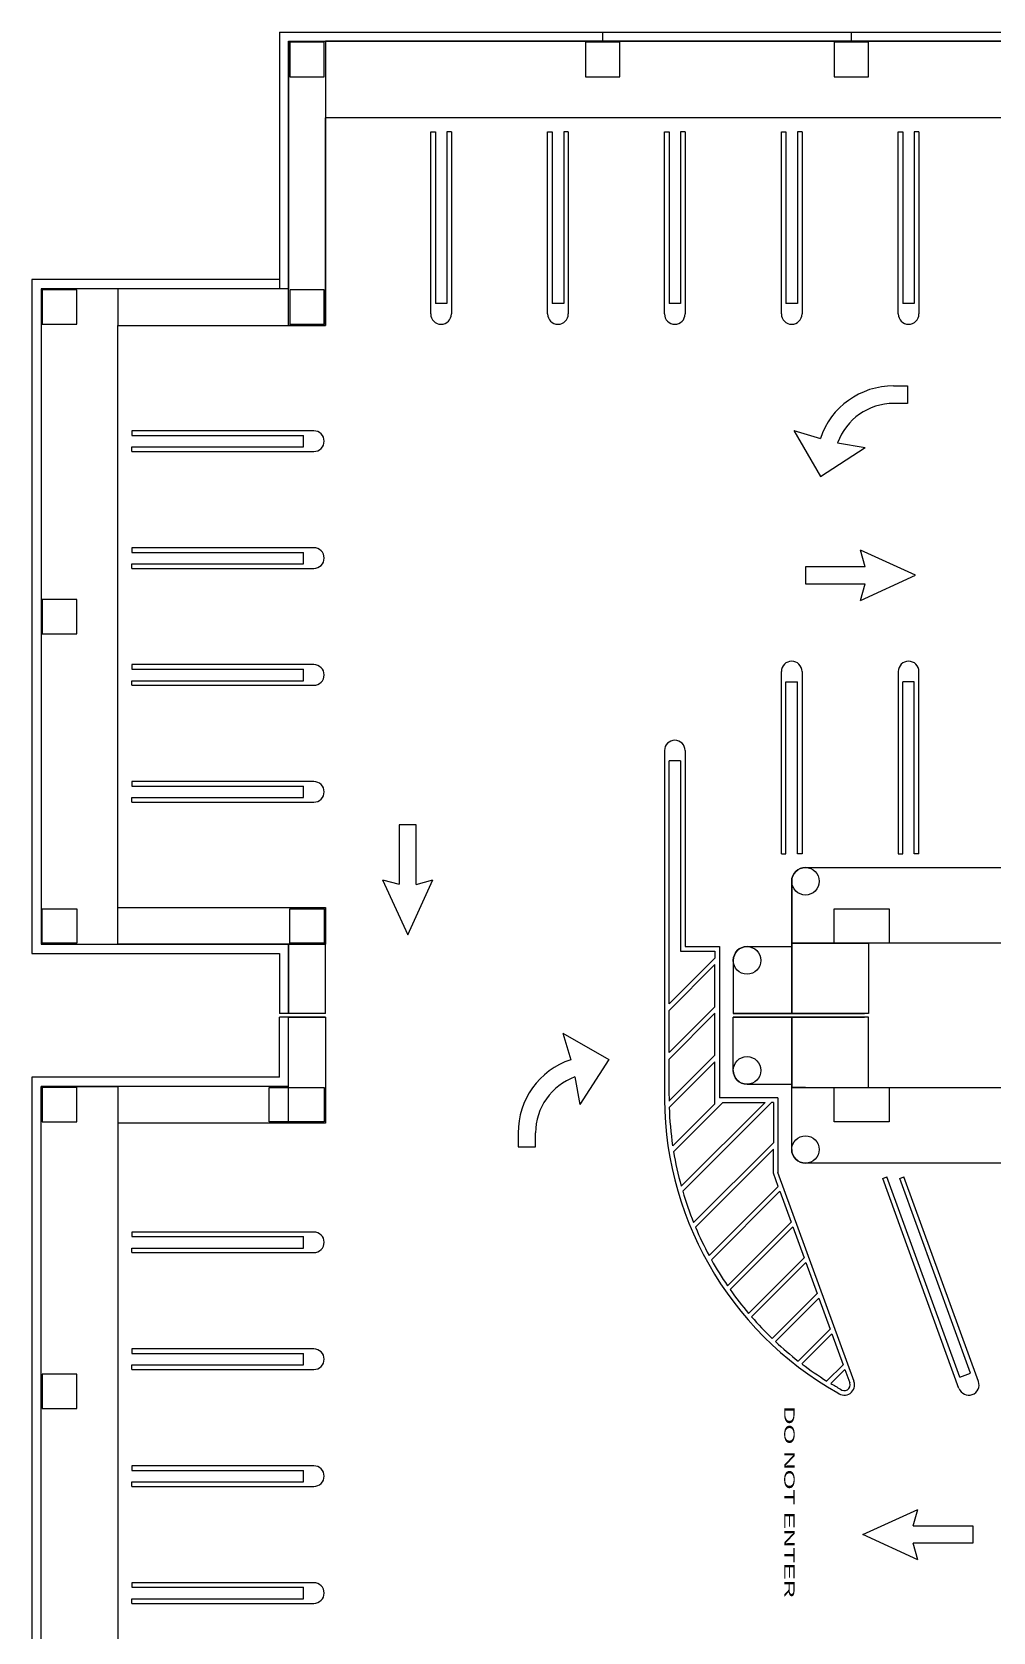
# Model space of a CAD drawing. Header units: inches. Extents: x -24 to 3849, y -24 to 3614.
# Drawn here: x -24 to 815, y 1952 to 3348 of the extents above; entities that cross this region are included whole.
import ezdxf

# ---------------------------------------------------------------- set-up
doc = ezdxf.new("R2010")
doc.units = ezdxf.units.IN
doc.header["$LTSCALE"] = 10
doc.header["$MEASUREMENT"] = 0
for name, color, linetype in [('A-COLS', 5, 'CONTINUOUS'), ('A-FLOR', 3, 'CONTINUOUS'), ('A-WALL', 5, 'CONTINUOUS')]:
    doc.layers.add(name, color=color, linetype=linetype)
doc.styles.add('WDI-04', font='WDI-04.shx', dxfattribs={"width": 0.9})

msp = doc.modelspace()

# ---------------------------------------------------------------- linework, layer by layer
at = {"layer": 'A-COLS'}
for p, q in [((231, 3339, 0.2), (201, 3339, 0.2)), ((201, 3339, 0.2), (201, 3309, 0.2)), ((231, 3339, 0.2), (201, 3339, 0.2)), ((201, 3339, 0.2), (201, 3309, 0.2)), ((231, 3309, 0.2), (231, 3339, 0.2)), ((231, 3309, 0.2), (231, 3339, 0.2)), ((489, 3339, 0.2), (459, 3339, 0.2)), ((459, 3339, 0.2), (459, 3309, 0.2)), ((489, 3339, 0.2), (459, 3339, 0.2)), ((459, 3339, 0.2), (459, 3309, 0.2)), ((489, 3309, 0.2), (489, 3339, 0.2)), ((489, 3309, 0.2), (489, 3339, 0.2)), ((706, 3339, 0.2), (676, 3339, 0.2)), ((676, 3339, 0.2), (676, 3309, 0.2)), ((706, 3339, 0.2), (676, 3339, 0.2)), ((676, 3339, 0.2), (676, 3309, 0.2)), ((706, 3309, 0.2), (706, 3339, 0.2)), ((706, 3309, 0.2), (706, 3339, 0.2)), ((201, 3309, 0.2), (231, 3309, 0.2)), ((201, 3309, 0.2), (231, 3309, 0.2)), ((459, 3309, 0.2), (489, 3309, 0.2)), ((459, 3309, 0.2), (489, 3309, 0.2)), ((676, 3309, 0.2), (706, 3309, 0.2)), ((676, 3309, 0.2), (706, 3309, 0.2)), ((15, 3123, 0.2), (-15, 3123, 0.2)), ((-15, 3123, 0.2), (-15, 3093, 0.2)), ((15, 3123, 0.2), (-15, 3123, 0.2)), ((-15, 3123, 0.2), (-15, 3093, 0.2)), ((15, 3093, 0.2), (15, 3123, 0.2)), ((15, 3093, 0.2), (15, 3123, 0.2)), ((231, 3123, 0.2), (201, 3123, 0.2)), ((201, 3123, 0.2), (201, 3093, 0.2)), ((231, 3123, 0.2), (201, 3123, 0.2)), ((201, 3123, 0.2), (201, 3093, 0.2)), ((231, 3093, 0.2), (231, 3123, 0.2)), ((231, 3093, 0.2), (231, 3123, 0.2)), ((-15, 3093, 0.2), (15, 3093, 0.2)), ((-15, 3093, 0.2), (15, 3093, 0.2)), ((201, 3093, 0.2), (231, 3093, 0.2)), ((201, 3093, 0.2), (231, 3093, 0.2)), ((15, 2853, 0.2), (-15, 2853, 0.2)), ((-15, 2853, 0.2), (-15, 2823, 0.2)), ((15, 2853, 0.2), (-15, 2853, 0.2)), ((-15, 2853, 0.2), (-15, 2823, 0.2)), ((15, 2823, 0.2), (15, 2853, 0.2)), ((15, 2823, 0.2), (15, 2853, 0.2)), ((-15, 2823, 0.2), (15, 2823, 0.2)), ((-15, 2823, 0.2), (15, 2823, 0.2)), ((-15, 2583, 0.2), (15, 2583, 0.2)), ((-15, 2553, 0.2), (-15, 2583, 0.2)), ((-15, 2583, 0.2), (15, 2583, 0.2)), ((-15, 2553, 0.2), (-15, 2583, 0.2)), ((15, 2583, 0.2), (15, 2553, 0.2)), ((15, 2583, 0.2), (15, 2553, 0.2)), ((201, 2583, 0.2), (231, 2583, 0.2)), ((201, 2553, 0.2), (201, 2583, 0.2)), ((201, 2583, 0.2), (231, 2583, 0.2)), ((201, 2553, 0.2), (201, 2583, 0.2)), ((231, 2583, 0.2), (231, 2553, 0.2)), ((231, 2583, 0.2), (231, 2553, 0.2)), ((676, 2553, 0.2), (676, 2583, 0.2)), ((676, 2583, 0.2), (724, 2583, 0.2)), ((676, 2583, 0.2), (724, 2583, 0.2)), ((676, 2553, 0.2), (676, 2583, 0.2)), ((724, 2583, 0.2), (724, 2553, 0.2)), ((724, 2583, 0.2), (724, 2553, 0.2)), ((15, 2553, 0.2), (-15, 2553, 0.2)), ((15, 2553, 0.2), (-15, 2553, 0.2)), ((231, 2553, 0.2), (201, 2553, 0.2)), ((231, 2553, 0.2), (201, 2553, 0.2)), ((724, 2553, 0.2), (676, 2553, 0.2)), ((724, 2553, 0.2), (676, 2553, 0.2)), ((15, 2427, 0.2), (-15, 2427, 0.2)), ((-15, 2427, 0.2), (-15, 2397, 0.2)), ((15, 2427, 0.2), (-15, 2427, 0.2)), ((-15, 2427, 0.2), (-15, 2397, 0.2)), ((15, 2397, 0.2), (15, 2427, 0.2)), ((15, 2397, 0.2), (15, 2427, 0.2)), ((183, 2397, 0.2), (183, 2427, 0.2)), ((183, 2427, 0.2), (231, 2427, 0.2)), ((183, 2397, 0.2), (183, 2427, 0.2)), ((183, 2427, 0.2), (231, 2427, 0.2)), ((231, 2427, 0.2), (231, 2397, 0.2)), ((231, 2427, 0.2), (231, 2397, 0.2)), ((676, 2397, 0.2), (676, 2427, 0.2)), ((676, 2427, 0.2), (724, 2427, 0.2)), ((676, 2427, 0.2), (724, 2427, 0.2)), ((676, 2397, 0.2), (676, 2427, 0.2)), ((724, 2427, 0.2), (724, 2397, 0.2)), ((724, 2427, 0.2), (724, 2397, 0.2)), ((-15, 2397, 0.2), (15, 2397, 0.2)), ((-15, 2397, 0.2), (15, 2397, 0.2)), ((231, 2397, 0.2), (183, 2397, 0.2)), ((231, 2397, 0.2), (183, 2397, 0.2)), ((724, 2397, 0.2), (676, 2397, 0.2)), ((724, 2397, 0.2), (676, 2397, 0.2)), ((15, 2177, 0.2), (-15, 2177, 0.2)), ((-15, 2177, 0.2), (-15, 2147, 0.2)), ((15, 2177, 0.2), (-15, 2177, 0.2)), ((-15, 2177, 0.2), (-15, 2147, 0.2)), ((15, 2147, 0.2), (15, 2177, 0.2)), ((15, 2147, 0.2), (15, 2177, 0.2)), ((-15, 2147, 0.2), (15, 2147, 0.2)), ((-15, 2147, 0.2), (15, 2147, 0.2))]:
    msp.add_line(p, q, dxfattribs=at)
at = {"layer": 'A-FLOR'}
for p, q in [((200, 3092, 0.2), (200, 3340, 0.2)), ((200, 3340, 0.2), (232, 3340, 0.2)), ((1109, 3340, 0.2), (232, 3340, 0.2)), ((232, 3340, 0.2), (232, 3273, 0.2)), ((232, 3340, 0.2), (232, 3092, 0.2)), ((1129, 3273, 0.2), (232, 3273, 0.2)), ((232, 3092, 0.2), (232, 3273, 0.2)), ((324, 3261, 0.2), (328, 3261, 0.2)), ((324, 3102, 0.2), (324, 3261, 0.2)), ((328, 3261, 0.2), (328, 3111, 0.2)), ((338, 3261, 0.2), (338, 3111, 0.2)), ((342, 3261, 0.2), (338, 3261, 0.2)), ((342, 3261, 0.2), (342, 3102, 0.2)), ((426, 3261, 0.2), (430, 3261, 0.2)), ((426, 3102, 0.2), (426, 3261, 0.2)), ((430, 3261, 0.2), (430, 3111, 0.2)), ((440, 3261, 0.2), (440, 3111, 0.2)), ((444, 3261, 0.2), (440, 3261, 0.2)), ((444, 3261, 0.2), (444, 3102, 0.2)), ((528, 3261, 0.2), (532, 3261, 0.2)), ((528, 3102, 0.2), (528, 3261, 0.2)), ((532, 3261, 0.2), (532, 3111, 0.2)), ((542, 3261, 0.2), (542, 3111, 0.2)), ((546, 3261, 0.2), (542, 3261, 0.2)), ((546, 3261, 0.2), (546, 3102, 0.2)), ((630, 3261, 0.2), (634, 3261, 0.2)), ((630, 3102, 0.2), (630, 3261, 0.2)), ((634, 3261, 0.2), (634, 3111, 0.2)), ((644, 3261, 0.2), (644, 3111, 0.2)), ((648, 3261, 0.2), (644, 3261, 0.2)), ((648, 3261, 0.2), (648, 3102, 0.2)), ((732, 3261, 0.2), (736, 3261, 0.2)), ((732, 3102, 0.2), (732, 3261, 0.2)), ((736, 3261, 0.2), (736, 3111, 0.2)), ((746, 3261, 0.2), (746, 3111, 0.2)), ((750, 3261, 0.2), (746, 3261, 0.2)), ((750, 3261, 0.2), (750, 3102, 0.2)), ((51, 3124, 0.2), (-16, 3124, 0.2)), ((-16, 3124, 0.2), (-16, 2552, 0.2)), ((200, 3124, 0.2), (51, 3124, 0.2)), ((51, 3124, 0.2), (51, 3092, 0.2)), ((200, 3092, 0.2), (200, 3124, 0.2)), ((338, 3111, 0.2), (328, 3111, 0.2)), ((440, 3111, 0.2), (430, 3111, 0.2)), ((542, 3111, 0.2), (532, 3111, 0.2)), ((644, 3111, 0.2), (634, 3111, 0.2)), ((746, 3111, 0.2), (736, 3111, 0.2)), ((51, 3092, 0.2), (232, 3092, 0.2)), ((51, 2584, 0.2), (51, 3092, 0.2)), ((232, 3092, 0.2), (200, 3092, 0.2)), ((727.8, 3039.2, 0.2), (740, 3039.2, 0.2)), ((740, 3039.2, 0.2), (740, 3023.9, 0.2)), ((740, 3023.9, 0.2), (728, 3023.9, 0.2)), ((63, 3000, 0.2), (63, 2996, 0.2)), ((222, 3000, 0.2), (63, 3000, 0.2)), ((63, 2996, 0.2), (213, 2996, 0.2)), ((213, 2986, 0.2), (213, 2996, 0.2)), ((641, 3000.2, 0.2), (664, 2993.3, 0.2)), ((641, 3000.2, 0.2), (664, 2960.2, 0.2)), ((679.1, 2989.6, 0.2), (703, 2985.4, 0.2)), ((63, 2986, 0.2), (213, 2986, 0.2)), ((63, 2982, 0.2), (63, 2986, 0.2)), ((63, 2982, 0.2), (222, 2982, 0.2)), ((664, 2960.2, 0.2), (703, 2985.4, 0.2)), ((63, 2898, 0.2), (63, 2894, 0.2)), ((222, 2898, 0.2), (63, 2898, 0.2)), ((63, 2894, 0.2), (213, 2894, 0.2)), ((213, 2884, 0.2), (213, 2894, 0.2)), ((747, 2874, 0.2), (699.1, 2896, 0.2)), ((703.1, 2881.5, 0.2), (699.1, 2896, 0.2)), ((63, 2884, 0.2), (213, 2884, 0.2)), ((63, 2880, 0.2), (63, 2884, 0.2)), ((63, 2880, 0.2), (222, 2880, 0.2)), ((703.1, 2881.5, 0.2), (651, 2881.5, 0.2)), ((651, 2881.5, 0.2), (651, 2866.5, 0.2)), ((651, 2866.5, 0.2), (703, 2866.5, 0.2)), ((699, 2852, 0.2), (747, 2874, 0.2)), ((699, 2852, 0.2), (703, 2866.5, 0.2)), ((63, 2796, 0.2), (63, 2792, 0.2)), ((222, 2796, 0.2), (63, 2796, 0.2)), ((63, 2792, 0.2), (213, 2792, 0.2)), ((213, 2782, 0.2), (213, 2792, 0.2)), ((63, 2782, 0.2), (213, 2782, 0.2)), ((63, 2778, 0.2), (63, 2782, 0.2)), ((630, 2631, 0.2), (630, 2790, 0.2)), ((634, 2631, 0.2), (634, 2781, 0.2)), ((634, 2781, 0.2), (644, 2781, 0.2)), ((644, 2631, 0.2), (644, 2781, 0.2)), ((648, 2790, 0.2), (648, 2631, 0.2)), ((732, 2790, 0.2), (732, 2631, 0.2)), ((736, 2631, 0.2), (736, 2781, 0.2)), ((746, 2781, 0.2), (736, 2781, 0.2)), ((746, 2631, 0.2), (746, 2781, 0.2)), ((750, 2631, 0.2), (750, 2790, 0.2)), ((63, 2778, 0.2), (222, 2778, 0.2)), ((528, 2721, 0.2), (528, 2427, 0.2)), ((532, 2500, 0.2), (532, 2712, 0.2)), ((542, 2712, 0.2), (532, 2712, 0.2)), ((542, 2712, 0.2), (542, 2546, 0.2)), ((546, 2721, 0.2), (546, 2550, 0.2)), ((63, 2694, 0.2), (63, 2690, 0.2)), ((222, 2694, 0.2), (63, 2694, 0.2)), ((63, 2690, 0.2), (213, 2690, 0.2)), ((213, 2680, 0.2), (213, 2690, 0.2)), ((63, 2680, 0.2), (213, 2680, 0.2)), ((63, 2676, 0.2), (63, 2680, 0.2)), ((63, 2676, 0.2), (222, 2676, 0.2)), ((296.4, 2656.3, 0.2), (296.4, 2604.4, 0.2)), ((311.4, 2656.3, 0.2), (296.4, 2656.3, 0.2)), ((311.4, 2604.2, 0.2), (311.4, 2656.3, 0.2)), ((630, 2631, 0.2), (634, 2631, 0.2)), ((648, 2631, 0.2), (644, 2631, 0.2)), ((732, 2631, 0.2), (736, 2631, 0.2)), ((750, 2631, 0.2), (746, 2631, 0.2)), ((651, 2619, 0.2), (2901, 2619, 0.2)), ((281.9, 2608.4, 0.2), (303.9, 2560.4, 0.2)), ((281.9, 2608.4, 0.2), (296.4, 2604.4, 0.2)), ((303.9, 2560.4, 0.2), (325.9, 2608.3, 0.2)), ((311.4, 2604.2, 0.2), (325.9, 2608.3, 0.2)), ((639, 2607, 0.2), (639, 2550, 0.2)), ((639, 2553, 0.2), (639, 2607, 0.2)), ((51, 2584, 0.2), (232, 2584, 0.2)), ((51, 2552, 0.2), (51, 2584, 0.2)), ((232, 2491.5, 0.2), (232, 2584, 0.2)), ((232, 2584, 0.2), (232, 2552, 0.2)), ((-16, 2552, 0.2), (51, 2552, 0.2)), ((232, 2552, 0.2), (51, 2552, 0.2)), ((200, 2491.5, 0.2), (200, 2552, 0.2)), ((200, 2552, 0.2), (232, 2552, 0.2)), ((542, 2546, 0.2), (572, 2546, 0.2)), ((546, 2550, 0.2), (576, 2550, 0.2)), ((572, 2546, 0.2), (572, 2540, 0.2)), ((576, 2550, 0.2), (576, 2418, 0.2)), ((600, 2550, 0.2), (639, 2550, 0.2)), ((600, 2550, 0.2), (639, 2550, 0.2)), ((639, 2553, 0.2), (706, 2553, 0.2)), ((639, 2491.5, 0.2), (639, 2553, 0.2)), ((651, 2553, 0.2), (639, 2553, 0.2)), ((639, 2550, 0.2), (639, 2491.5, 0.2)), ((2901, 2553, 0.2), (651, 2553, 0.2)), ((706, 2553, 0.2), (706, 2491.5, 0.2)), ((572, 2540, 0.2), (532, 2500, 0.2)), ((572, 2534.4, 0.2), (532, 2494.4, 0.2)), ((572, 2497.6, 0.2), (572, 2534.4, 0.2)), ((588, 2538, 0.2), (588, 2491.5, 0.2)), ((232, 2491.5, 0.2), (200, 2491.5, 0.2)), ((232, 2491.5, 0.2), (200, 2491.5, 0.2)), ((232, 2488.5, 0.2), (200, 2488.5, 0.2)), ((200, 2396, 0.2), (200, 2488.5, 0.2)), ((200, 2488.5, 0.2), (232, 2488.5, 0.2)), ((232, 2488.5, 0.2), (232, 2396, 0.2)), ((532, 2457.6, 0.2), (572, 2497.6, 0.2)), ((532, 2457.6, 0.2), (532, 2494.4, 0.2)), ((532, 2451.9, 0.2), (572, 2491.9, 0.2)), ((572, 2455.2, 0.2), (572, 2491.9, 0.2)), ((588, 2491.5, 0.2), (702.5, 2491.5, 0.2)), ((600, 2491.5, 0.2), (588, 2491.5, 0.2)), ((588, 2442, 0.2), (588, 2488.5, 0.2)), ((588, 2488.5, 0.2), (702.5, 2488.5, 0.2)), ((600, 2488.5, 0.2), (588, 2488.5, 0.2)), ((639, 2491.5, 0.2), (600, 2491.5, 0.2)), ((639, 2488.5, 0.2), (600, 2488.5, 0.2)), ((706, 2491.5, 0.2), (639, 2491.5, 0.2)), ((706, 2488.5, 0.2), (639, 2488.5, 0.2)), ((639, 2488.5, 0.2), (639, 2427, 0.2)), ((639, 2430, 0.2), (639, 2488.5, 0.2)), ((706, 2491.5, 0.2), (704, 2491.5, 0.2)), ((706, 2488.5, 0.2), (704, 2488.5, 0.2)), ((706, 2427, 0.2), (706, 2488.5, 0.2)), ((439.3, 2474.4, 0.2), (446.2, 2451.3, 0.2)), ((439.3, 2474.4, 0.2), (479.3, 2451.4, 0.2)), ((479.3, 2451.4, 0.2), (454, 2412.3, 0.2)), ((532, 2427, 0.2), (532, 2451.9, 0.2)), ((572, 2455.2, 0.2), (532.1, 2415.3, 0.2)), ((532.3, 2409.8, 0.2), (572, 2449.5, 0.2)), ((572, 2412.7, 0.2), (572, 2449.5, 0.2)), ((449.8, 2436.3, 0.2), (454, 2412.3, 0.2)), ((600, 2430, 0.2), (639, 2430, 0.2)), ((600, 2430, 0.2), (639, 2430, 0.2)), ((639, 2373, 0.2), (639, 2430, 0.2)), ((-16, 896, 0.2), (-16, 2428, 0.2)), ((-16, 2428, 0.2), (51, 2428, 0.2)), ((200, 2428, 0.2), (51, 2428, 0.2)), ((51, 2428, 0.2), (51, 2396, 0.2)), ((200, 2396, 0.2), (200, 2428, 0.2)), ((627, 2418, 0.2), (576, 2418, 0.2)), ((627, 2418, 0.2), (627, 2353, 0.2)), ((639, 2427, 0.2), (706, 2427, 0.2)), ((651, 2427, 0.2), (639, 2427, 0.2)), ((651, 2427, 0.2), (1693.4, 2427, 0.2)), ((535.3, 2376.1, 0.2), (572, 2412.7, 0.2)), ((536.1, 2371.2, 0.2), (578.9, 2414, 0.2)), ((542.6, 2340.9, 0.2), (615.7, 2414, 0.2)), ((543.9, 2336.5, 0.2), (621.3, 2414, 0.2)), ((578.9, 2414, 0.2), (615.7, 2414, 0.2)), ((623, 2414, 0.2), (621.3, 2414, 0.2)), ((623, 2414, 0.2), (623, 2378.9, 0.2)), ((51, 2396, 0.2), (51, 928, 0.2)), ((232, 2396, 0.2), (51, 2396, 0.2)), ((232, 2396, 0.2), (200, 2396, 0.2)), ((400.2, 2387.6, 0.2), (400.3, 2375.4, 0.2)), ((415.5, 2375.4, 0.2), (415.5, 2387.4, 0.2)), ((400.3, 2375.4, 0.2), (415.5, 2375.4, 0.2)), ((553.4, 2309.3, 0.2), (623, 2378.9, 0.2)), ((555, 2305.3, 0.2), (623, 2373.2, 0.2)), ((623, 2352.3, 0.2), (623, 2373.2, 0.2)), ((1690.2, 2361, 0.2), (651, 2361, 0.2)), ((627.2, 2340.7, 0.2), (623, 2352.3, 0.2)), ((693.4, 2170.7, 0.2), (627, 2353, 0.2)), ((718.4, 2347.6, 0.2), (722.1, 2349, 0.2)), ((785, 2164.5, 0.2), (718.4, 2347.6, 0.2)), ((785.7, 2174.3, 0.2), (722.1, 2349, 0.2)), ((733.3, 2347.6, 0.2), (737, 2349, 0.2)), ((795.1, 2177.8, 0.2), (733.3, 2347.6, 0.2)), ((801.9, 2170.7, 0.2), (737, 2349, 0.2)), ((567, 2280.4, 0.2), (627.2, 2340.7, 0.2)), ((569, 2276.8, 0.2), (628.7, 2336.5, 0.2)), ((628.7, 2336.5, 0.2), (638.6, 2309.6, 0.2)), ((583, 2254, 0.2), (638.6, 2309.6, 0.2)), ((585.3, 2250.7, 0.2), (640.1, 2305.4, 0.2)), ((640.1, 2305.4, 0.2), (649.9, 2278.5, 0.2)), ((63, 2301, 0.2), (63, 2297, 0.2)), ((222, 2301, 0.2), (63, 2301, 0.2)), ((63, 2297, 0.2), (213, 2297, 0.2)), ((213, 2287, 0.2), (213, 2297, 0.2)), ((63, 2287, 0.2), (213, 2287, 0.2)), ((63, 2283, 0.2), (63, 2287, 0.2)), ((63, 2283, 0.2), (222, 2283, 0.2)), ((601.4, 2230, 0.2), (649.9, 2278.5, 0.2)), ((604, 2226.9, 0.2), (651.4, 2274.3, 0.2)), ((651.4, 2274.3, 0.2), (661.2, 2247.4, 0.2)), ((621.9, 2208.1, 0.2), (661.2, 2247.4, 0.2)), ((624.8, 2205.4, 0.2), (662.7, 2243.2, 0.2)), ((662.7, 2243.2, 0.2), (672.5, 2216.3, 0.2)), ((672.5, 2216.3, 0.2), (644.7, 2188.4, 0.2)), ((674, 2212.1, 0.2), (647.9, 2186, 0.2)), ((674, 2212.1, 0.2), (683.8, 2185.2, 0.2)), ((63, 2199, 0.2), (63, 2195, 0.2)), ((222, 2199, 0.2), (63, 2199, 0.2)), ((63, 2195, 0.2), (213, 2195, 0.2)), ((213, 2185, 0.2), (213, 2195, 0.2)), ((63, 2185, 0.2), (213, 2185, 0.2)), ((63, 2181, 0.2), (63, 2185, 0.2)), ((63, 2181, 0.2), (222, 2181, 0.2)), ((683.8, 2185.2, 0.2), (669.6, 2171, 0.2)), ((685.3, 2181, 0.2), (673.1, 2168.8, 0.2)), ((685.3, 2181, 0.2), (689.6, 2169.3, 0.2)), ((785.7, 2174.3, 0.2), (795.1, 2177.8, 0.2)), ((63, 2097, 0.2), (63, 2093, 0.2)), ((222, 2097, 0.2), (63, 2097, 0.2)), ((63, 2093, 0.2), (213, 2093, 0.2)), ((63, 2083, 0.2), (213, 2083, 0.2)), ((63, 2079, 0.2), (63, 2083, 0.2)), ((213, 2083, 0.2), (213, 2093, 0.2)), ((63, 2079, 0.2), (222, 2079, 0.2)), ((701.1, 2037, 0.2), (749, 2059, 0.2)), ((745, 2044.5, 0.2), (749, 2059, 0.2)), ((745, 2044.5, 0.2), (797, 2044.5, 0.2)), ((797, 2044.5, 0.2), (797, 2029.5, 0.2)), ((749.1, 2015, 0.2), (701.1, 2037, 0.2)), ((749.1, 2015, 0.2), (745.1, 2029.5, 0.2)), ((797, 2029.5, 0.2), (745.1, 2029.5, 0.2)), ((63, 1995, 0.2), (63, 1991, 0.2)), ((222, 1995, 0.2), (63, 1995, 0.2)), ((63, 1991, 0.2), (213, 1991, 0.2)), ((213, 1981, 0.2), (213, 1991, 0.2)), ((63, 1981, 0.2), (213, 1981, 0.2)), ((63, 1977, 0.2), (63, 1981, 0.2)), ((63, 1977, 0.2), (222, 1977, 0.2))]:
    msp.add_line(p, q, dxfattribs=at)
for centre in [(651, 2607, 0.2), (600, 2538, 0.2), (600, 2442, 0.2), (651, 2373, 0.2)]:
    msp.add_circle(centre, 12, dxfattribs=at)
for centre, radius, start, end in [((333, 3102, 0.2), 9, 180, 0), ((435, 3102, 0.2), 9, 180, 0), ((537, 3102, 0.2), 9, 180, 0), ((639, 3102, 0.2), 9, 180, 0), ((741, 3102, 0.2), 9, 180, 0), ((727.6, 2972.2, 0.2), 67, 89.6957, 161.6491), ((728, 2971.9, 0.2), 52, 90, 160.1124), ((222, 2991, 0.2), 9, 270, 90), ((222, 2889, 0.2), 9, 270, 90), ((222, 2787, 0.2), 9, 270, 90), ((639, 2790, 0.2), 9, 0, 180), ((741, 2790, 0.2), 9, 0, 180), ((537, 2721, 0.2), 9, 0, 180), ((222, 2685, 0.2), 9, 270, 90), ((651, 2607, 0.2), 12, 90, 180), ((600, 2538, 0.2), 12, 90, 180), ((467.3, 2387.7, 0.2), 67, 108.3509, 180.3043), ((467.5, 2387.4, 0.2), 52, 109.8876, 180), ((600, 2442, 0.2), 12, 180, 270), ((824.6, 2419.3, 0.2), 296.7, 178.5149, 240.6383), ((846.5, 2423.7, 0.2), 314.6, 179.4055, 181.537), ((824.6, 2419.3, 0.2), 292.7, 181.8554, 188.453), ((824.6, 2419.3, 0.2), 292.7, 189.4225, 195.5344), ((651, 2373, 0.2), 12, 180, 270), ((824.6, 2419.3, 0.2), 292.7, 196.4297, 202.0817), ((824.6, 2419.3, 0.2), 292.7, 202.9291, 208.3254), ((222, 2292, 0.2), 9, 270, 90), ((824.6, 2419.3, 0.2), 292.7, 209.141, 214.3707), ((824.6, 2419.3, 0.2), 292.7, 215.1663, 220.2981), ((824.6, 2419.3, 0.2), 292.7, 221.0833, 226.1753), ((222, 2190, 0.2), 9, 270, 90), ((824.6, 2419.3, 0.2), 292.7, 226.9585, 232.0649), ((824.6, 2419.3, 0.2), 292.7, 232.9245, 238.0309), ((824.6, 2419.3, 0.2), 292.7, 238.8358, 240.721), ((684.9, 2167.6, 0.2), 9, 230.0855, 20), ((684.9, 2167.6, 0.2), 5, 226.4498, 20), ((793.5, 2167.6, 0.2), 9, 200, 20), ((222, 2088, 0.2), 9, 270, 90), ((222, 1986, 0.2), 9, 270, 90)]:
    msp.add_arc(centre, radius, start, end, dxfattribs=at)
at = {"layer": 'A-WALL'}
for p, q in [((192, 3348, 0.2), (1101, 3348, 0.2)), ((192, 3348, 0.2), (192, 3132, 0.2)), ((200, 3340, 0.2), (1109, 3340, 0.2)), ((200, 3340, 0.2), (200, 3124, 0.2)), ((474, 3348, 0.2), (474, 3340, 0.2)), ((691, 3348, 0.2), (691, 3340, 0.2)), ((192, 3132, 0.2), (-24, 3132, 0.2)), ((-24, 3132, 0.2), (-24, 2544, 0.2)), ((192, 3132, 0.2), (192, 3124, 0.2)), ((200, 3124, 0.2), (-16, 3124, 0.2)), ((-16, 3124, 0.2), (-16, 2552, 0.2)), ((-24, 2544, 0.2), (192, 2544, 0.2)), ((-16, 2552, 0.2), (200, 2552, 0.2)), ((192, 2544, 0.2), (192, 2491.5, 0.2)), ((200, 2552, 0.2), (200, 2491.5, 0.2)), ((200, 2491.5, 0.2), (192, 2491.5, 0.2)), ((192, 2436, 0.2), (192, 2488.5, 0.2)), ((200, 2488.5, 0.2), (192, 2488.5, 0.2)), ((200, 2428, 0.2), (200, 2488.5, 0.2)), ((-24, 2436, 0.2), (-24, 888, 0.2)), ((192, 2436, 0.2), (-24, 2436, 0.2)), ((200, 2428, 0.2), (-16, 2428, 0.2)), ((-16, 896, 0.2), (-16, 2428, 0.2))]:
    msp.add_line(p, q, dxfattribs=at)

# ---------------------------------------------------------------- texts
at = {"layer": 'A-FLOR', "style": 'WDI-04', "width": 1.843333}
msp.add_text('DO NOT ENTER', height=9, rotation=270, dxfattribs=at).set_placement((632.5, 2149.1, 0.2))

doc.saveas('drawing.dxf')
